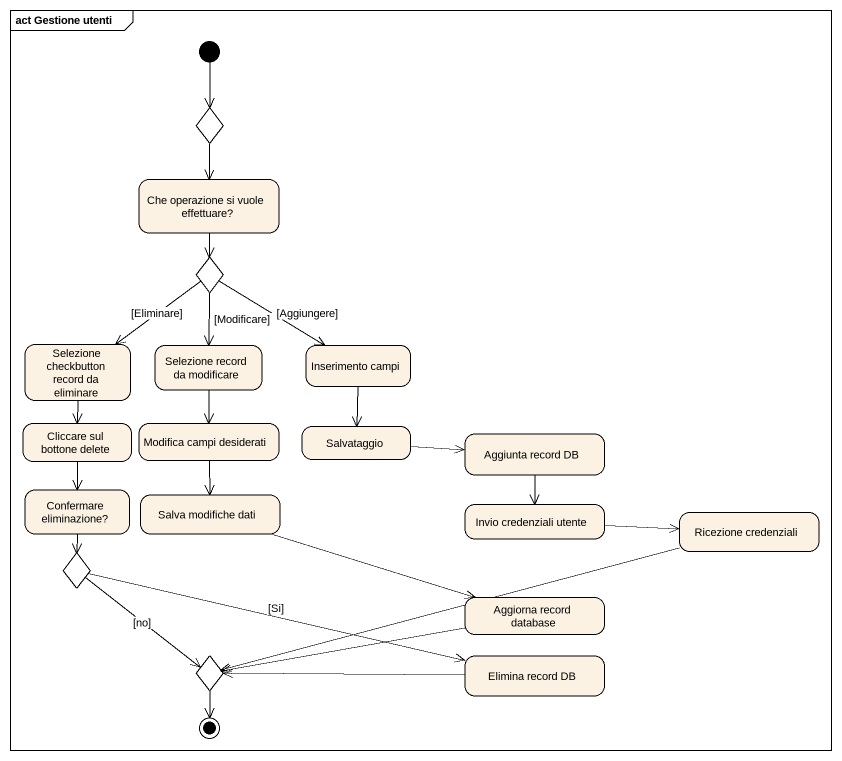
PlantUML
@startuml
mainframe act Gestione utenti
hide empty description
state choice1 <<choice>>
state "Che operazione si vuole effettuare?" as Che_operazione_si_vuole
state choice2 <<choice>>
state "Selezione checkbutton record da eliminare" as Selezione_checkbutton
state "Selezione record da modificare" as Selezione_record_da
state "Inserimento campi" as Inserimento_campi
state "Cliccare sul bottone delete" as Cliccare_sul_bottone_delete
state "Modifica campi desiderati" as Modifica_campi_desiderati
state Salvataggio
state "Aggiunta record DB" as Aggiunta_record_DB
state "Confermare eliminazione?" as Confermare_eliminazione
state "Salva modifiche dati" as Salva_modifiche_dati
state "Invio credenziali utente" as Invio_credenziali_utente
state "Ricezione credenziali" as Ricezione_credenziali
state choice3 <<choice>>
state "Aggiorna record database" as Aggiorna_record_database
state choice4 <<choice>>
state "Elimina record DB" as Elimina_record_DB
[*] --> choice1
choice1 --> Che_operazione_si_vuole
Che_operazione_si_vuole --> choice2
choice2 --> Selezione_checkbutton : [Eliminare]
choice2 --> Selezione_record_da : [Modificare]
choice2 --> Inserimento_campi : [Aggiungere]
Selezione_checkbutton --> Cliccare_sul_bottone_delete
Selezione_record_da --> Modifica_campi_desiderati
Inserimento_campi --> Salvataggio
Cliccare_sul_bottone_delete --> Confermare_eliminazione
Modifica_campi_desiderati --> Salva_modifiche_dati
Salvataggio -right-> Aggiunta_record_DB
Aggiunta_record_DB --> Invio_credenziali_utente
Confermare_eliminazione --> choice3
Salva_modifiche_dati -right-> Aggiorna_record_database
Invio_credenziali_utente -right-> Ricezione_credenziali
Ricezione_credenziali -left-> choice4
choice3 --> choice4 : [no]
choice3 -right-> Elimina_record_DB : [Si]
Aggiorna_record_database -left-> choice4
Elimina_record_DB -left-> choice4
choice4 --> [*]
@enduml
